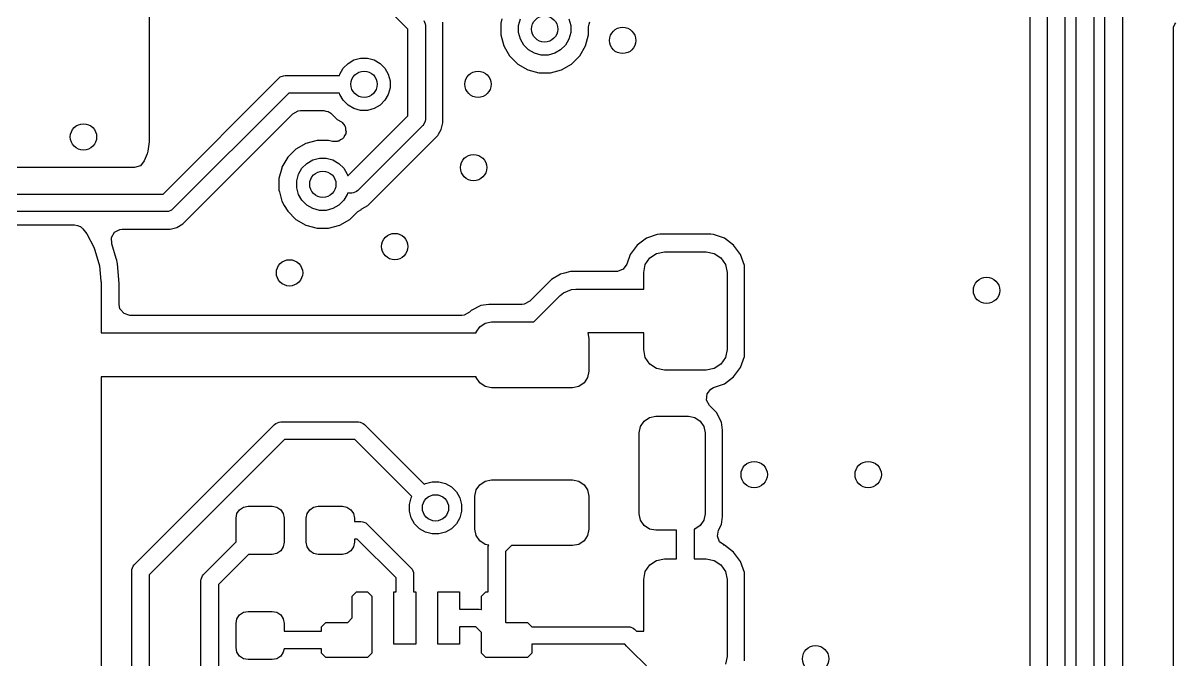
# Model space of a CAD drawing. Extents: x 2.65 to 6.49, y -4.64 to -1.62.
# Drawn here: x 5.597 to 6.115, y -3.674 to -3.388 of the extents above; entities that cross this region are included whole.
import ezdxf

# ---------------------------------------------------------------- set-up
doc = ezdxf.new("R2010")
doc.units = 0
doc.header["$MEASUREMENT"] = 0
doc.layers.add('BLACK', color=7, linetype='CONTINUOUS')

msp = doc.modelspace()

# ---------------------------------------------------------------- linework, layer by layer
at = {"layer": 'BLACK', "linetype": 'CONTINUOUS'}
for p, q in [((6.09059, -3.20373), (6.09059, -3.81817)), ((6.07768, -3.20908), (6.07768, -3.81282)), ((6.08272, -3.81664), (6.08272, -3.2052)), ((6.06472, -3.21433), (6.06472, -3.8035)), ((6.0698, -3.81119), (6.0698, -3.21055)), ((6.05685, -3.80187), (6.05685, -3.21569)), ((5.76969, -3.39061), (5.66887, -3.28979)), ((6.04896, -3.31247), (6.04896, -3.79658)), ((5.65354, -3.31922), (5.65354, -3.44062)), ((5.76969, -3.42947), (5.76969, -3.39061)), ((5.7769, -3.38679), (5.77748, -3.38821)), ((5.77748, -3.38821), (5.77756, -3.38898)), ((5.77756, -3.38898), (5.77756, -3.4311)), ((5.78545, -3.43266), (5.78545, -3.38742)), ((5.81192, -3.38602), (5.8114, -3.38796)), ((5.8114, -3.38796), (5.8114, -3.39315)), ((5.81939, -3.38901), (5.82019, -3.38603)), ((5.81939, -3.39209), (5.81939, -3.38901)), ((5.84201, -3.38603), (5.84281, -3.38901)), ((5.84281, -3.38901), (5.84281, -3.39209)), ((5.85081, -3.3896), (5.85115, -3.38844)), ((5.85081, -3.39315), (5.85081, -3.3896)), ((5.85115, -3.38844), (5.8514, -3.38726)), ((6.11343, -3.39051), (6.1135, -3.38974)), ((6.11343, -3.81211), (6.11343, -3.39051)), ((6.1135, -3.38974), (6.11409, -3.38832)), ((6.11409, -3.38832), (6.11458, -3.38773)), ((5.8114, -3.39315), (5.81184, -3.3948)), ((5.81184, -3.3948), (5.81274, -3.39816)), ((5.82019, -3.39507), (5.81939, -3.39209)), ((5.82173, -3.39774), (5.82019, -3.39507)), ((5.84201, -3.39507), (5.84047, -3.39774)), ((5.84281, -3.39209), (5.84201, -3.39507)), ((5.84946, -3.39816), (5.85081, -3.39315)), ((5.81274, -3.39816), (5.81346, -3.39941)), ((5.81346, -3.39941), (5.81533, -3.40265)), ((5.82391, -3.39992), (5.82173, -3.39774)), ((5.82658, -3.40146), (5.82391, -3.39992)), ((5.83829, -3.39992), (5.83562, -3.40146)), ((5.84047, -3.39774), (5.83829, -3.39992)), ((5.84687, -3.40265), (5.84946, -3.39816)), ((5.74063, -3.40816), (5.74281, -3.40598)), ((5.74281, -3.40598), (5.74548, -3.40444)), ((5.74548, -3.40444), (5.74846, -3.40364)), ((5.74846, -3.40364), (5.75154, -3.40364)), ((5.75154, -3.40364), (5.75452, -3.40444)), ((5.75452, -3.40444), (5.75719, -3.40598)), ((5.75719, -3.40598), (5.75937, -3.40816)), ((5.81533, -3.40265), (5.819, -3.40632)), ((5.819, -3.40632), (5.8235, -3.40891)), ((5.82956, -3.40226), (5.82658, -3.40146)), ((5.83264, -3.40226), (5.82956, -3.40226)), ((5.83562, -3.40146), (5.83264, -3.40226)), ((5.83871, -3.40891), (5.8432, -3.40632)), ((5.8432, -3.40632), (5.84687, -3.40265)), ((5.71238, -3.41208), (5.7138, -3.41149)), ((5.7138, -3.41149), (5.71457, -3.41142)), ((5.71457, -3.41142), (5.73893, -3.41142)), ((5.73893, -3.41142), (5.73909, -3.41083)), ((5.73909, -3.41083), (5.74063, -3.40816)), ((5.75937, -3.40816), (5.76091, -3.41083)), ((5.76091, -3.41083), (5.76171, -3.41381)), ((5.8235, -3.40891), (5.82851, -3.41026)), ((5.82851, -3.41026), (5.82851, -3.41026)), ((5.82851, -3.41026), (5.8337, -3.41026)), ((5.8337, -3.41026), (5.83871, -3.40891)), ((5.8337, -3.41026), (5.8337, -3.41026)), ((5.65975, -3.46461), (5.71178, -3.41257)), ((5.71178, -3.41257), (5.71238, -3.41208)), ((5.76171, -3.41381), (5.76171, -3.4169)), ((5.7162, -3.41929), (5.66416, -3.47133)), ((5.73893, -3.41929), (5.7162, -3.41929)), ((5.73909, -3.41987), (5.73893, -3.41929)), ((5.74063, -3.42254), (5.73909, -3.41987)), ((5.76091, -3.41987), (5.75937, -3.42254)), ((5.76171, -3.4169), (5.76091, -3.41987)), ((5.74281, -3.42472), (5.74063, -3.42254)), ((5.74548, -3.42627), (5.74281, -3.42472)), ((5.74846, -3.42706), (5.74548, -3.42627)), ((5.75154, -3.42706), (5.74846, -3.42706)), ((5.75452, -3.42627), (5.75154, -3.42706)), ((5.75719, -3.42472), (5.75452, -3.42627)), ((5.75937, -3.42254), (5.75719, -3.42472)), ((5.67084, -3.47581), (5.71804, -3.42861)), ((5.71804, -3.42861), (5.72045, -3.4273)), ((5.72045, -3.4273), (5.72149, -3.42719)), ((5.72149, -3.42719), (5.73194, -3.42719)), ((5.73194, -3.42719), (5.73288, -3.42746)), ((5.73288, -3.42746), (5.73385, -3.42758)), ((5.73385, -3.42758), (5.7343, -3.42788)), ((5.7343, -3.42788), (5.73458, -3.42796)), ((5.73458, -3.42796), (5.73504, -3.4283)), ((5.73504, -3.4283), (5.73523, -3.42845)), ((5.73523, -3.42845), (5.7379, -3.43112)), ((5.7379, -3.43112), (5.73985, -3.43225)), ((5.73985, -3.43225), (5.74016, -3.4325)), ((5.74286, -3.4563), (5.76969, -3.42947)), ((5.77748, -3.43187), (5.7769, -3.43329)), ((5.77756, -3.4311), (5.77748, -3.43187)), ((5.74016, -3.4325), (5.74071, -3.43332)), ((5.74071, -3.43332), (5.7414, -3.43404)), ((5.7414, -3.43404), (5.74148, -3.43444)), ((5.74148, -3.43444), (5.74171, -3.43478)), ((5.74171, -3.43478), (5.74173, -3.43577)), ((5.74173, -3.43577), (5.74192, -3.43674)), ((5.74192, -3.43674), (5.74177, -3.43712)), ((5.74177, -3.43712), (5.74178, -3.43753)), ((5.77641, -3.43389), (5.74727, -3.46302)), ((5.7769, -3.43329), (5.77641, -3.43389)), ((5.78345, -3.43774), (5.78465, -3.43567)), ((5.78465, -3.43567), (5.78545, -3.43266)), ((5.6535, -3.44126), (5.65296, -3.4454)), ((5.65354, -3.44062), (5.6535, -3.44126)), ((5.72389, -3.44187), (5.7194, -3.44447)), ((5.7289, -3.44053), (5.72389, -3.44187)), ((5.73409, -3.44053), (5.7289, -3.44053)), ((5.7358, -3.44099), (5.73409, -3.44053)), ((5.73409, -3.44053), (5.73409, -3.44053)), ((5.73591, -3.44102), (5.7358, -3.44099)), ((5.7369, -3.44097), (5.73591, -3.44102)), ((5.73788, -3.44109), (5.7369, -3.44097)), ((5.73825, -3.44091), (5.73788, -3.44109)), ((5.73866, -3.44089), (5.73825, -3.44091)), ((5.73946, -3.44031), (5.73866, -3.44089)), ((5.74035, -3.43988), (5.73946, -3.44031)), ((5.74056, -3.43953), (5.74035, -3.43988)), ((5.7409, -3.43929), (5.74056, -3.43953)), ((5.74126, -3.43837), (5.7409, -3.43929)), ((5.74178, -3.43753), (5.74126, -3.43837)), ((5.75396, -3.4675), (5.78309, -3.43837)), ((5.78309, -3.43837), (5.78345, -3.43774)), ((5.65263, -3.44663), (5.65133, -3.44976)), ((5.65296, -3.4454), (5.65263, -3.44663)), ((5.7194, -3.44447), (5.71573, -3.44814)), ((5.7194, -3.44447), (5.7194, -3.44447)), ((5.64682, -3.45278), (5.55985, -3.45278)), ((5.64699, -3.45277), (5.64682, -3.45278)), ((5.6496, -3.4519), (5.64699, -3.45277)), ((5.65133, -3.44976), (5.6496, -3.4519)), ((5.71313, -3.45263), (5.71302, -3.45307)), ((5.71573, -3.44814), (5.71313, -3.45263)), ((5.71573, -3.44814), (5.71573, -3.44814)), ((5.72213, -3.45305), (5.72431, -3.45087)), ((5.72431, -3.45087), (5.72698, -3.44932)), ((5.72698, -3.44932), (5.72995, -3.44853)), ((5.72995, -3.44853), (5.73304, -3.44853)), ((5.73304, -3.44853), (5.73602, -3.44932)), ((5.73602, -3.44932), (5.73869, -3.45087)), ((5.73869, -3.45087), (5.74087, -3.45305)), ((5.71302, -3.45307), (5.71179, -3.45764)), ((5.71179, -3.45764), (5.71179, -3.46283)), ((5.71979, -3.45869), (5.72058, -3.45572)), ((5.72058, -3.45572), (5.72213, -3.45305)), ((5.74087, -3.45305), (5.74241, -3.45572)), ((5.74241, -3.45572), (5.74256, -3.4563)), ((5.74256, -3.4563), (5.74286, -3.4563)), ((5.71179, -3.46283), (5.71201, -3.46363)), ((5.71979, -3.46178), (5.71979, -3.45869)), ((5.72058, -3.46476), (5.71979, -3.46178)), ((5.74727, -3.46302), (5.74668, -3.46351)), ((5.35783, -3.46461), (5.65975, -3.46461)), ((5.71201, -3.46363), (5.71313, -3.46784)), ((5.71313, -3.46784), (5.71421, -3.4697)), ((5.72213, -3.46743), (5.72058, -3.46476)), ((5.72431, -3.46961), (5.72213, -3.46743)), ((5.74087, -3.46743), (5.73869, -3.46961)), ((5.74241, -3.46476), (5.74087, -3.46743)), ((5.74256, -3.46417), (5.74241, -3.46476)), ((5.74449, -3.46417), (5.74256, -3.46417)), ((5.74526, -3.4641), (5.74449, -3.46417)), ((5.74668, -3.46351), (5.74526, -3.4641)), ((5.75175, -3.4697), (5.75396, -3.4675)), ((5.66138, -3.47248), (5.35947, -3.47248)), ((5.66215, -3.4724), (5.66138, -3.47248)), ((5.66357, -3.47182), (5.66215, -3.4724)), ((5.66416, -3.47133), (5.66357, -3.47182)), ((5.71421, -3.4697), (5.71573, -3.47234)), ((5.71573, -3.47234), (5.7194, -3.476)), ((5.72698, -3.47115), (5.72431, -3.46961)), ((5.72995, -3.47195), (5.72698, -3.47115)), ((5.73304, -3.47195), (5.72995, -3.47195)), ((5.73602, -3.47115), (5.73304, -3.47195)), ((5.73869, -3.46961), (5.73602, -3.47115)), ((5.7436, -3.476), (5.74715, -3.47245)), ((5.74715, -3.47245), (5.74881, -3.47149)), ((5.74876, -3.47138), (5.74905, -3.47126)), ((5.74881, -3.47149), (5.74876, -3.47138)), ((5.74905, -3.47126), (5.75175, -3.4697)), ((5.75175, -3.4697), (5.75175, -3.4697)), ((5.75175, -3.4697), (5.75175, -3.4697)), ((5.49081, -3.47841), (5.6199, -3.47841)), ((5.6199, -3.47841), (5.61996, -3.47842)), ((5.61996, -3.47842), (5.62002, -3.47841)), ((5.62002, -3.47841), (5.62127, -3.47881)), ((5.62127, -3.47881), (5.62254, -3.47918)), ((5.66594, -3.47957), (5.66864, -3.47801)), ((5.66864, -3.47801), (5.67084, -3.47581)), ((5.7194, -3.476), (5.72389, -3.4786)), ((5.72389, -3.4786), (5.7289, -3.47994)), ((5.73409, -3.47994), (5.7391, -3.4786)), ((5.7391, -3.4786), (5.7436, -3.476)), ((5.62254, -3.47918), (5.6226, -3.47924)), ((5.6226, -3.47924), (5.62264, -3.47925)), ((5.62264, -3.47925), (5.62367, -3.48019)), ((5.62367, -3.48019), (5.62494, -3.48173)), ((5.62494, -3.48173), (5.62547, -3.48253)), ((5.62547, -3.48253), (5.62866, -3.48849)), ((5.63656, -3.48416), (5.63791, -3.48176)), ((5.63791, -3.48176), (5.64034, -3.48047)), ((5.64034, -3.48047), (5.64132, -3.48037)), ((5.64132, -3.48037), (5.66294, -3.48037)), ((5.66294, -3.48037), (5.66594, -3.47957)), ((5.66294, -3.48037), (5.66294, -3.48037)), ((5.7289, -3.47994), (5.7289, -3.47994)), ((5.7289, -3.47994), (5.73409, -3.47994)), ((5.73409, -3.47994), (5.73409, -3.47994)), ((5.8817, -3.48277), (5.87679, -3.48448)), ((5.88286, -3.48266), (5.8817, -3.48277)), ((5.90572, -3.48266), (5.88286, -3.48266)), ((5.88286, -3.48266), (5.88286, -3.48266)), ((5.90688, -3.48277), (5.90572, -3.48266)), ((5.90572, -3.48266), (5.90572, -3.48266)), ((5.91179, -3.48448), (5.90688, -3.48277)), ((5.90688, -3.48277), (5.90688, -3.48277)), ((5.62866, -3.48849), (5.62903, -3.48938)), ((5.63672, -3.4869), (5.63656, -3.48416)), ((5.63677, -3.48703), (5.63672, -3.4869)), ((5.63873, -3.4935), (5.63677, -3.48703)), ((5.87261, -3.48757), (5.86952, -3.49175)), ((5.87679, -3.48448), (5.87261, -3.48757)), ((5.87261, -3.48757), (5.87261, -3.48757)), ((5.91597, -3.48757), (5.91179, -3.48448)), ((5.91906, -3.49175), (5.91597, -3.48757)), ((5.91597, -3.48757), (5.91597, -3.48757)), ((5.62903, -3.48938), (5.63099, -3.49585)), ((5.63893, -3.49427), (5.63873, -3.4935)), ((5.63873, -3.4935), (5.63873, -3.4935)), ((5.63873, -3.4935), (5.63873, -3.4935)), ((5.63911, -3.49521), (5.63893, -3.49427)), ((5.63893, -3.49427), (5.63893, -3.49427)), ((5.63893, -3.49427), (5.63893, -3.49427)), ((5.86952, -3.49175), (5.86799, -3.49612)), ((5.86952, -3.49175), (5.86952, -3.49175)), ((5.8763, -3.49632), (5.87833, -3.49329)), ((5.87833, -3.49329), (5.88136, -3.49126)), ((5.88136, -3.49126), (5.88494, -3.49055)), ((5.88494, -3.49055), (5.90364, -3.49055)), ((5.90364, -3.49055), (5.90722, -3.49126)), ((5.90722, -3.49126), (5.91025, -3.49329)), ((5.91025, -3.49329), (5.91228, -3.49632)), ((5.92078, -3.49666), (5.91906, -3.49175)), ((5.63099, -3.49585), (5.63118, -3.49679)), ((5.63118, -3.49679), (5.63187, -3.50376)), ((5.63923, -3.49599), (5.63911, -3.49521)), ((5.63992, -3.50296), (5.63923, -3.49599)), ((5.84274, -3.49939), (5.83998, -3.50013)), ((5.86339, -3.49939), (5.84274, -3.49939)), ((5.86383, -3.49937), (5.86339, -3.49939)), ((5.86639, -3.49836), (5.86383, -3.49937)), ((5.86799, -3.49612), (5.86639, -3.49836)), ((5.87559, -3.4999), (5.8763, -3.49632)), ((5.91228, -3.49632), (5.91299, -3.4999)), ((5.92083, -3.49719), (5.92078, -3.49666)), ((5.92089, -3.49782), (5.92083, -3.49719)), ((5.92089, -3.53643), (5.92089, -3.49782)), ((5.63187, -3.50376), (5.63189, -3.50424)), ((5.63189, -3.50424), (5.63189, -3.52697)), ((5.63995, -3.50336), (5.63992, -3.50296)), ((5.63997, -3.50384), (5.63995, -3.50336)), ((5.63998, -3.50424), (5.63997, -3.50384)), ((5.63998, -3.51419), (5.63998, -3.50424)), ((5.63998, -3.50424), (5.63998, -3.50424)), ((5.83419, -3.50293), (5.8244, -3.51272)), ((5.83823, -3.5006), (5.83419, -3.50293)), ((5.83419, -3.50293), (5.83419, -3.50293)), ((5.83998, -3.50013), (5.83823, -3.5006)), ((5.83823, -3.5006), (5.83823, -3.5006)), ((5.87559, -3.50728), (5.87559, -3.4999)), ((5.91299, -3.4999), (5.91299, -3.53435)), ((5.83812, -3.51017), (5.83961, -3.50894)), ((5.83961, -3.50894), (5.84316, -3.50747)), ((5.84316, -3.50747), (5.84508, -3.50728)), ((5.84316, -3.50747), (5.84316, -3.50747)), ((5.84508, -3.50728), (5.87559, -3.50728)), ((5.64042, -3.51622), (5.63998, -3.51419)), ((5.80241, -3.51472), (5.79809, -3.51692)), ((5.80598, -3.51415), (5.80241, -3.51472)), ((5.80241, -3.51472), (5.80241, -3.51472)), ((5.82095, -3.51415), (5.80598, -3.51415)), ((5.80598, -3.51415), (5.80598, -3.51415)), ((5.82198, -3.51404), (5.82095, -3.51415)), ((5.8244, -3.51272), (5.82198, -3.51404)), ((5.82624, -3.52205), (5.83812, -3.51017)), ((5.64222, -3.5183), (5.64042, -3.51622)), ((5.64486, -3.51907), (5.64222, -3.5183)), ((5.79391, -3.51907), (5.64486, -3.51907)), ((5.79495, -3.51896), (5.79391, -3.51907)), ((5.79737, -3.51764), (5.79495, -3.51896)), ((5.79809, -3.51692), (5.79737, -3.51764)), ((5.79809, -3.51692), (5.79809, -3.51692)), ((5.80037, -3.5266), (5.80197, -3.52421)), ((5.80197, -3.52421), (5.80436, -3.52261)), ((5.80436, -3.52261), (5.80719, -3.52205)), ((5.80719, -3.52205), (5.82624, -3.52205)), ((5.63189, -3.52697), (5.80029, -3.52697)), ((5.80029, -3.52697), (5.80037, -3.5266)), ((5.87559, -3.52697), (5.85049, -3.52697)), ((5.85049, -3.52697), (5.85098, -3.52943)), ((5.85098, -3.52943), (5.85098, -3.54419)), ((5.87559, -3.53435), (5.87559, -3.52697)), ((5.8763, -3.53793), (5.87559, -3.53435)), ((5.91299, -3.53435), (5.91228, -3.53793)), ((5.87833, -3.54096), (5.8763, -3.53793)), ((5.88136, -3.54299), (5.87833, -3.54096)), ((5.91025, -3.54096), (5.90722, -3.54299)), ((5.91228, -3.53793), (5.91025, -3.54096)), ((5.91906, -3.5425), (5.92078, -3.53759)), ((5.92078, -3.53759), (5.92089, -3.53643)), ((5.85098, -3.54419), (5.85042, -3.54702)), ((5.88494, -3.5437), (5.88136, -3.54299)), ((5.90364, -3.5437), (5.88494, -3.5437)), ((5.90722, -3.54299), (5.90364, -3.5437)), ((5.91597, -3.54668), (5.91906, -3.5425)), ((5.80029, -3.54665), (5.63189, -3.54665)), ((5.63189, -3.54665), (5.63189, -3.7118)), ((5.80037, -3.54702), (5.80029, -3.54665)), ((5.80197, -3.54941), (5.80037, -3.54702)), ((5.80436, -3.55101), (5.80197, -3.54941)), ((5.80719, -3.55157), (5.80436, -3.55101)), ((5.84643, -3.55101), (5.8436, -3.55157)), ((5.84882, -3.54941), (5.84643, -3.55101)), ((5.85042, -3.54702), (5.84882, -3.54941)), ((5.90697, -3.55145), (5.91179, -3.54977)), ((5.91179, -3.54977), (5.91597, -3.54668)), ((5.8436, -3.55157), (5.80719, -3.55157)), ((5.90381, -3.5571), (5.90401, -3.55436)), ((5.90401, -3.55436), (5.90566, -3.55215)), ((5.90566, -3.55215), (5.90697, -3.55145)), ((5.90513, -3.55951), (5.90381, -3.5571)), ((5.90828, -3.56266), (5.90513, -3.55951)), ((5.87418, -3.56893), (5.87578, -3.56653)), ((5.87578, -3.56653), (5.87818, -3.56493)), ((5.87818, -3.56493), (5.881, -3.56437)), ((5.881, -3.56437), (5.89577, -3.56437)), ((5.89577, -3.56437), (5.89859, -3.56493)), ((5.89859, -3.56493), (5.90099, -3.56653)), ((5.90099, -3.56653), (5.90259, -3.56893)), ((5.91048, -3.56697), (5.90828, -3.56266)), ((5.90828, -3.56266), (5.90828, -3.56266)), ((5.90828, -3.56266), (5.90828, -3.56266)), ((5.64682, -3.63112), (5.70986, -3.56808)), ((5.70986, -3.56808), (5.71045, -3.56759)), ((5.71045, -3.56759), (5.71187, -3.567)), ((5.71187, -3.567), (5.71264, -3.56693)), ((5.71264, -3.56693), (5.74746, -3.56693)), ((5.74746, -3.56693), (5.74823, -3.567)), ((5.74823, -3.567), (5.74965, -3.56759)), ((5.74965, -3.56759), (5.75025, -3.56808)), ((5.75025, -3.56808), (5.77704, -3.59488)), ((5.87362, -3.57175), (5.87418, -3.56893)), ((5.87362, -3.60817), (5.87362, -3.57175)), ((5.90259, -3.56893), (5.90315, -3.57175)), ((5.90315, -3.57175), (5.90315, -3.60817)), ((5.91104, -3.57055), (5.91048, -3.56697)), ((5.91048, -3.56697), (5.91048, -3.56697)), ((5.91048, -3.56697), (5.91048, -3.56697)), ((5.91048, -3.56697), (5.91048, -3.56697)), ((5.91104, -3.60937), (5.91104, -3.57055)), ((5.91104, -3.57055), (5.91104, -3.57055)), ((5.91104, -3.57055), (5.91104, -3.57055)), ((5.71427, -3.5748), (5.65354, -3.63553)), ((5.74583, -3.5748), (5.71427, -3.5748)), ((5.77148, -3.60045), (5.74583, -3.5748)), ((5.77704, -3.59488), (5.77757, -3.59458)), ((5.77757, -3.59458), (5.78054, -3.59378)), ((5.78054, -3.59378), (5.78363, -3.59378)), ((5.78363, -3.59378), (5.78661, -3.59458)), ((5.78661, -3.59458), (5.78928, -3.59612)), ((5.78928, -3.59612), (5.79146, -3.5983)), ((5.7998, -3.6003), (5.80037, -3.59747)), ((5.80037, -3.59747), (5.80197, -3.59508)), ((5.80197, -3.59508), (5.80436, -3.59348)), ((5.80436, -3.59348), (5.80719, -3.59291)), ((5.80719, -3.59291), (5.8436, -3.59291)), ((5.8436, -3.59291), (5.84643, -3.59348)), ((5.84643, -3.59348), (5.84882, -3.59508)), ((5.84882, -3.59508), (5.85042, -3.59747)), ((5.85042, -3.59747), (5.85098, -3.6003)), ((5.77038, -3.60395), (5.77117, -3.60097)), ((5.77117, -3.60097), (5.77148, -3.60045)), ((5.79146, -3.5983), (5.793, -3.60097)), ((5.793, -3.60097), (5.7938, -3.60395)), ((5.7998, -3.61506), (5.7998, -3.6003)), ((5.85098, -3.6003), (5.85098, -3.61506)), ((5.69252, -3.61014), (5.69293, -3.60807)), ((5.69293, -3.60807), (5.69411, -3.60631)), ((5.69411, -3.60631), (5.69586, -3.60514)), ((5.69586, -3.60514), (5.69793, -3.60472)), ((5.69793, -3.60472), (5.70876, -3.60472)), ((5.70876, -3.60472), (5.71083, -3.60514)), ((5.71083, -3.60514), (5.71259, -3.60631)), ((5.71259, -3.60631), (5.71376, -3.60807)), ((5.71376, -3.60807), (5.71417, -3.61014)), ((5.72402, -3.61014), (5.72443, -3.60807)), ((5.72443, -3.60807), (5.7256, -3.60631)), ((5.7256, -3.60631), (5.72736, -3.60514)), ((5.72736, -3.60514), (5.72943, -3.60472)), ((5.72943, -3.60472), (5.74026, -3.60472)), ((5.74026, -3.60472), (5.74233, -3.60514)), ((5.74233, -3.60514), (5.74408, -3.60631)), ((5.74408, -3.60631), (5.74526, -3.60807)), ((5.74526, -3.60807), (5.74567, -3.61014)), ((5.77038, -3.60703), (5.77038, -3.60395)), ((5.77117, -3.61001), (5.77038, -3.60703)), ((5.7938, -3.60703), (5.793, -3.61001)), ((5.7938, -3.60395), (5.7938, -3.60703)), ((5.87418, -3.61099), (5.87362, -3.60817)), ((5.90315, -3.60817), (5.90259, -3.61099)), ((5.69252, -3.62081), (5.69252, -3.61014)), ((5.71417, -3.61014), (5.71417, -3.62096)), ((5.72402, -3.62096), (5.72402, -3.61014)), ((5.74567, -3.61014), (5.74567, -3.61161)), ((5.74567, -3.61161), (5.74862, -3.61161)), ((5.74862, -3.61161), (5.74939, -3.61169)), ((5.74939, -3.61169), (5.75081, -3.61228)), ((5.75081, -3.61228), (5.75141, -3.61277)), ((5.75141, -3.61277), (5.77109, -3.63245)), ((5.77272, -3.61268), (5.77117, -3.61001)), ((5.7749, -3.61486), (5.77272, -3.61268)), ((5.79146, -3.61268), (5.78928, -3.61486)), ((5.793, -3.61001), (5.79146, -3.61268)), ((5.87578, -3.61339), (5.87418, -3.61099)), ((5.87818, -3.61499), (5.87578, -3.61339)), ((5.90099, -3.61339), (5.89859, -3.61499)), ((5.90259, -3.61099), (5.90099, -3.61339)), ((5.90918, -3.6155), (5.91048, -3.61295)), ((5.91048, -3.61295), (5.91104, -3.60937)), ((5.77757, -3.6164), (5.7749, -3.61486)), ((5.78054, -3.6172), (5.77757, -3.6164)), ((5.78363, -3.6172), (5.78054, -3.6172)), ((5.78661, -3.6164), (5.78363, -3.6172)), ((5.78928, -3.61486), (5.78661, -3.6164)), ((5.80037, -3.61788), (5.7998, -3.61506)), ((5.80197, -3.62028), (5.80037, -3.61788)), ((5.85042, -3.61788), (5.84882, -3.62028)), ((5.85098, -3.61506), (5.85042, -3.61788)), ((5.881, -3.61555), (5.87818, -3.61499)), ((5.89035, -3.61555), (5.881, -3.61555)), ((5.89035, -3.62835), (5.89035, -3.61555)), ((5.89859, -3.61499), (5.89823, -3.61506)), ((5.89823, -3.61506), (5.89823, -3.62835)), ((5.90867, -3.61816), (5.90918, -3.6155)), ((5.90968, -3.62072), (5.90867, -3.61816)), ((5.67789, -3.63544), (5.69252, -3.62081)), ((5.71376, -3.62304), (5.71259, -3.62479)), ((5.71417, -3.62096), (5.71376, -3.62304)), ((5.72443, -3.62304), (5.72402, -3.62096)), ((5.7256, -3.62479), (5.72443, -3.62304)), ((5.74526, -3.62304), (5.74408, -3.62479)), ((5.74567, -3.62096), (5.74526, -3.62304)), ((5.74699, -3.61949), (5.74567, -3.61949)), ((5.74567, -3.61949), (5.74567, -3.62096)), ((5.76437, -3.63687), (5.74699, -3.61949)), ((5.80436, -3.62188), (5.80197, -3.62028)), ((5.80597, -3.6222), (5.80436, -3.62188)), ((5.80571, -3.62343), (5.80578, -3.62266)), ((5.80571, -3.64311), (5.80571, -3.62343)), ((5.80578, -3.62266), (5.80597, -3.6222)), ((5.8162, -3.62244), (5.81358, -3.62506)), ((5.8436, -3.62244), (5.8162, -3.62244)), ((5.84643, -3.62188), (5.8436, -3.62244)), ((5.84882, -3.62028), (5.84643, -3.62188)), ((5.91151, -3.62203), (5.90968, -3.62072)), ((5.91147, -3.62211), (5.91151, -3.62203)), ((5.91179, -3.62228), (5.91147, -3.62211)), ((5.91597, -3.62537), (5.91179, -3.62228)), ((5.69809, -3.62638), (5.68461, -3.63986)), ((5.70876, -3.62638), (5.69809, -3.62638)), ((5.71083, -3.62597), (5.70876, -3.62638)), ((5.71259, -3.62479), (5.71083, -3.62597)), ((5.72736, -3.62597), (5.7256, -3.62479)), ((5.72943, -3.62638), (5.72736, -3.62597)), ((5.74026, -3.62638), (5.72943, -3.62638)), ((5.74233, -3.62597), (5.74026, -3.62638)), ((5.74408, -3.62479), (5.74233, -3.62597)), ((5.81358, -3.62506), (5.81358, -3.65687)), ((5.88136, -3.62906), (5.88494, -3.62835)), ((5.88494, -3.62835), (5.89035, -3.62835)), ((5.89823, -3.62835), (5.90364, -3.62835)), ((5.90364, -3.62835), (5.90722, -3.62906)), ((5.91906, -3.62955), (5.91597, -3.62537)), ((5.91597, -3.62537), (5.91597, -3.62537)), ((5.64567, -3.6339), (5.64574, -3.63313)), ((5.64567, -3.94325), (5.64567, -3.6339)), ((5.64574, -3.63313), (5.64633, -3.63171)), ((5.64633, -3.63171), (5.64682, -3.63112)), ((5.77109, -3.63245), (5.77158, -3.63305)), ((5.77158, -3.63305), (5.77217, -3.63447)), ((5.87559, -3.6377), (5.8763, -3.63412)), ((5.8763, -3.63412), (5.87833, -3.63109)), ((5.87833, -3.63109), (5.88136, -3.62906)), ((5.90722, -3.62906), (5.91025, -3.63109)), ((5.91025, -3.63109), (5.91228, -3.63412)), ((5.91228, -3.63412), (5.91299, -3.6377)), ((5.92078, -3.63445), (5.91906, -3.62955)), ((5.65354, -3.63553), (5.65354, -3.94488)), ((5.67673, -3.63823), (5.67681, -3.63746)), ((5.67673, -3.70705), (5.67673, -3.63823)), ((5.67681, -3.63746), (5.6774, -3.63604)), ((5.6774, -3.63604), (5.67789, -3.63544)), ((5.76437, -3.64311), (5.76437, -3.63687)), ((5.77217, -3.63447), (5.77224, -3.63524)), ((5.77224, -3.63524), (5.77224, -3.64311)), ((5.87559, -3.66083), (5.87559, -3.6377)), ((5.91299, -3.6377), (5.91299, -3.67215)), ((5.92089, -3.63562), (5.92078, -3.63445)), ((5.92089, -3.67422), (5.92089, -3.63562)), ((5.68461, -3.63986), (5.68461, -3.70542)), ((5.74467, -3.64508), (5.74663, -3.64311)), ((5.74663, -3.64311), (5.75156, -3.64311)), ((5.75156, -3.64311), (5.75352, -3.64508)), ((5.76339, -3.66673), (5.76339, -3.64311)), ((5.76339, -3.64311), (5.76437, -3.64311)), ((5.77224, -3.64311), (5.77323, -3.64311)), ((5.77323, -3.64311), (5.77323, -3.66673)), ((5.78307, -3.66673), (5.78307, -3.64311)), ((5.78307, -3.64311), (5.79291, -3.64311)), ((5.79291, -3.64311), (5.79291, -3.65098)), ((5.80278, -3.64508), (5.80474, -3.64311)), ((5.80474, -3.64311), (5.80571, -3.64311)), ((5.74467, -3.65492), (5.74467, -3.64508)), ((5.75352, -3.64508), (5.75352, -3.67067)), ((5.80278, -3.65116), (5.80278, -3.64508)), ((5.69293, -3.65531), (5.69411, -3.65355)), ((5.69411, -3.65355), (5.69586, -3.65238)), ((5.69586, -3.65238), (5.69793, -3.65197)), ((5.69793, -3.65197), (5.70876, -3.65197)), ((5.70876, -3.65197), (5.71083, -3.65238)), ((5.71083, -3.65238), (5.71259, -3.65355)), ((5.71259, -3.65355), (5.71376, -3.65531)), ((5.79291, -3.65098), (5.80177, -3.65098)), ((5.80177, -3.65098), (5.80254, -3.65106)), ((5.80254, -3.65106), (5.80278, -3.65116)), ((5.69252, -3.65738), (5.69293, -3.65531)), ((5.69252, -3.66821), (5.69252, -3.65738)), ((5.71376, -3.65531), (5.71417, -3.65738)), ((5.71417, -3.65738), (5.71417, -3.66083)), ((5.73089, -3.65886), (5.73285, -3.65689)), ((5.73089, -3.66083), (5.73089, -3.65886)), ((5.73285, -3.65689), (5.7427, -3.65689)), ((5.7427, -3.65689), (5.74467, -3.65492)), ((5.80014, -3.65886), (5.79291, -3.65886)), ((5.79291, -3.65886), (5.79291, -3.66673)), ((5.80278, -3.66149), (5.80014, -3.65886)), ((5.81358, -3.65687), (5.8136, -3.65689)), ((5.8136, -3.65689), (5.82344, -3.65689)), ((5.82344, -3.65689), (5.82541, -3.65886)), ((5.82541, -3.65886), (5.8687, -3.65886)), ((5.8687, -3.65886), (5.86947, -3.65893)), ((5.86947, -3.65893), (5.87089, -3.65952)), ((5.87089, -3.65952), (5.87148, -3.66001)), ((5.87148, -3.66001), (5.8723, -3.66083)), ((5.71417, -3.66083), (5.73089, -3.66083)), ((5.80278, -3.67067), (5.80278, -3.66149)), ((5.8723, -3.66083), (5.87559, -3.66083)), ((5.69293, -3.67028), (5.69252, -3.66821)), ((5.69411, -3.67204), (5.69293, -3.67028)), ((5.71376, -3.67028), (5.71259, -3.67204)), ((5.71408, -3.6687), (5.71376, -3.67028)), ((5.73089, -3.6687), (5.71408, -3.6687)), ((5.73089, -3.67067), (5.73089, -3.6687)), ((5.77323, -3.66673), (5.76339, -3.66673)), ((5.79291, -3.66673), (5.78307, -3.66673)), ((5.86707, -3.66673), (5.82541, -3.66673)), ((5.82541, -3.66673), (5.82541, -3.67067)), ((5.86789, -3.66755), (5.86707, -3.66673)), ((5.86985, -3.66952), (5.86789, -3.66755)), ((5.86789, -3.66755), (5.86789, -3.66755)), ((5.87679, -3.67645), (5.86985, -3.66952)), ((5.86985, -3.66952), (5.86985, -3.66952)), ((5.69586, -3.67321), (5.69411, -3.67204)), ((5.69793, -3.67362), (5.69586, -3.67321)), ((5.70876, -3.67362), (5.69793, -3.67362)), ((5.71083, -3.67321), (5.70876, -3.67362)), ((5.71259, -3.67204), (5.71083, -3.67321)), ((5.73285, -3.67264), (5.73089, -3.67067)), ((5.75156, -3.67264), (5.73285, -3.67264)), ((5.75352, -3.67067), (5.75156, -3.67264)), ((5.80474, -3.67264), (5.80278, -3.67067)), ((5.82344, -3.67264), (5.80474, -3.67264)), ((5.82541, -3.67067), (5.82344, -3.67264)), ((5.91299, -3.67215), (5.91228, -3.67572))]:
    msp.add_line(p, q, dxfattribs=at)
at = {"layer": 'BLACK'}
for centre in [(5.8311, -3.39055), (5.86614, -3.39567), (5.75, -3.41535), (5.80118, -3.41535), (5.62402, -3.43898), (5.79921, -3.45276), (5.7315, -3.46024), (5.76378, -3.48819), (5.71654, -3.5), (6.02953, -3.50787), (5.9252, -3.59055), (5.97638, -3.59055), (5.78209, -3.60549), (5.95276, -3.67323)]:
    msp.add_circle(centre, 0.00591, dxfattribs=at)

doc.saveas('drawing.dxf')
